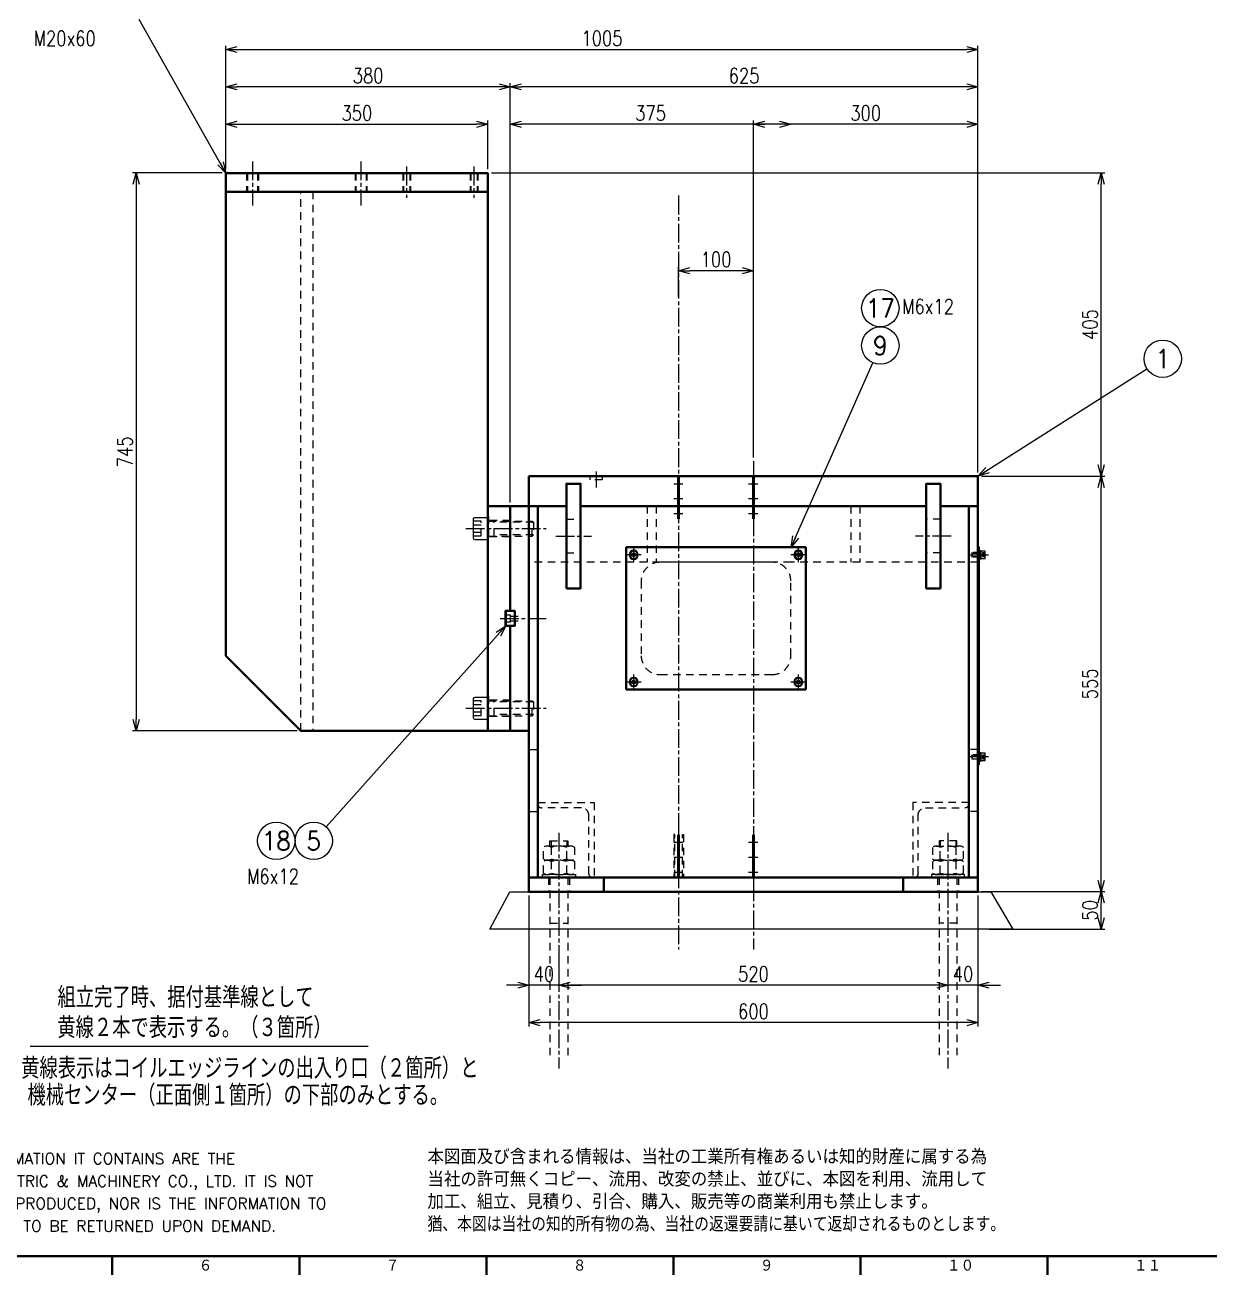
# Model space of a CAD drawing. Header units: millimetres. Extents: x 0 to 4205, y 0 to 2970.
# Drawn here: x 1183 to 2766, y 50 to 1720 of the extents above; entities that cross this region are included whole.
import ezdxf
from ezdxf.enums import TextEntityAlignment as Align

# ---------------------------------------------------------------- set-up
doc = ezdxf.new("R2010")
doc.units = ezdxf.units.MM
doc.header["$LTSCALE"] = 5
doc.linetypes.add('GEN7A', pattern=[7.5, 5, -0.75, 1, -0.75])
doc.linetypes.add('HIDDEN2', pattern=[3.5, 2, -1.5])
doc.layers.get('0').update_dxf_attribs({"linetype": 'CONTINUOUS', "lineweight": 20})
doc.layers.get('DEFPOINTS').update_dxf_attribs({"linetype": 'CONTINUOUS'})
for name, color, linetype, lineweight in [('2', 5, 'CONTINUOUS', 40), ('3A', 6, 'HIDDEN2', 20), ('4', 3, 'CONTINUOUS', 13), ('5', 3, 'CONTINUOUS', 13), ('6', 7, 'CONTINUOUS', 50), ('7A', 4, 'GEN7A', 13), ('9', 3, 'HIDDEN2', 13), ('_-0', 7, 'CONTINUOUS', 20), ('_-3A', 6, 'HIDDEN2', 20), ('WAKU', 7, 'CONTINUOUS', 40)]:
    doc.layers.add(name, color=color, linetype=linetype, lineweight=lineweight)
doc.styles.get("Standard").update_dxf_attribs({"font": 'romans.shx', "width": 0.8, "bigfont": 'extfont2.shx'})
doc.dimstyles.new('GEN-ISO', dxfattribs={"dimscale": 5, "dimtxt": 4, "dimasz": 3, "dimexe": 1, "dimexo": 1, "dimgap": 1, "dimtad": 3, "dimrnd": 0.01, "dimdsep": 46, "dimtxsty": 'Standard', "dimblk": 'OPEN30', "dimcen": 0, "dimclrd": 256, "dimclre": 256, "dimclrt": 7, "dimadec": 3, "dimazin": 2, "dimtp": 0.1, "dimtm": 0.1, "dimtfac": 0.6, "dimtdec": 3, "dimtmove": 2, "dimatfit": 3, "dimldrblk": 'OPEN30', "dimfxl": 1, "dimarcsym": 0})
doc.dimstyles.new('GEN-ISO$0', dxfattribs={"dimscale": 5, "dimtxt": 4, "dimasz": 3, "dimexe": 1, "dimexo": 1, "dimgap": 1, "dimtad": 3, "dimrnd": 0.01, "dimdsep": 46, "dimtxsty": 'Standard', "dimblk": 'OPEN30', "dimcen": 0, "dimclrd": 256, "dimclre": 256, "dimclrt": 7, "dimazin": 2, "dimtp": 0.1, "dimtm": 0.1, "dimtfac": 0.6, "dimtdec": 3, "dimtmove": 2, "dimatfit": 3, "dimldrblk": 'OPEN30', "dimfxl": 1, "dimarcsym": 0})

# ---------------------------------------------------------------- blocks, each defined once
blk = doc.blocks.new('A$C75AA6566')
at = {"layer": '3A'}
for p, q in [((0, 100), (75, 100)), ((58, 93), (5, 93)), ((75, 100), (75, 0)), ((68, 5), (68, 83))]:
    blk.add_line(p, q, dxfattribs=at)
for centre, radius, start, end in [((5, 98), 5, 180, 270), ((58, 83), 10, 0, 90), ((73, 5), 5, 180, 270)]:
    blk.add_arc(centre, radius, start, end, dxfattribs=at)
blk = doc.blocks.new('GENJIS-1176H2_S-06ZP5S-0704')
at = {"layer": '_-0'}
for p, q in [((-20, 13), (-20, -13)), ((0, 15), (-18, 15)), ((0, 15), (0, -15)), ((-18, -15), (0, -15))]:
    blk.add_line(p, q, dxfattribs=at)
for centre, start, end in [((-18, 13), 90, 180), ((-18, -13), 180, 270)]:
    blk.add_arc(centre, 2, start, end, dxfattribs=at)
at = {"layer": '_-3A'}
for p, q in [((-20, 9.81495), (-10, 9.81495)), ((-20, 4.907475), (-10, 4.907475)), ((-10, 9.81495), (-10, -9.81495)), ((0, 10), (58.4665, 10)), ((7.5, 10), (7.5, -10)), ((60, 8.4665), (7.5, 8.4665)), ((60, 8.4665), (58.4665, 10)), ((58.4665, 10), (58.4665, -10)), ((60, -8.4665), (60, 8.4665)), ((-20, -4.907475), (-10, -4.907475)), ((-10, -9.81495), (-20, -9.81495)), ((0, -10), (58.4665, -10)), ((60, -8.4665), (7.5, -8.4665)), ((58.4665, -10), (60, -8.4665))]:
    blk.add_line(p, q, dxfattribs=at)
at = {"layer": '_-0', "flags": 9}
blk.add_attdef('POWER_DIM', (0, 0), '', height=3.5, dxfattribs=at)
blk = doc.blocks.new('_Open30')
at = {"color": 0, "linetype": 'ByBlock', "lineweight": -2}
for p, q in [((-1, 0.27), (0, 0)), ((0, 0), (-1, -0.27)), ((0, 0), (-1, 0))]:
    blk.add_line(p, q, dxfattribs=at)
blk = doc.blocks.new('*D15')
at = {"layer": '5', "lineweight": -2, "transparency": 16777216}
for p, q in [((2461.9, 562.1), (2626.7, 562.1)), ((2621.7, 527.1), (2621.7, 547.1)), ((2471.9, 512.1), (2626.7, 512.1))]:
    blk.add_line(p, q, dxfattribs=at)
at = {"layer": 'DEFPOINTS', "color": 0, "transparency": 16777216}
for p in [(2456.9, 562.1), (2621.7, 562.1), (2466.9, 512.1)]:
    blk.add_point(p, dxfattribs=at)
at = {"layer": '5', "lineweight": -2, "transparency": 16777216, "xscale": 15, "yscale": 15, "zscale": 15}
for p, rotation in [((2621.7, 562.1), 90), ((2621.7, 512.1), 270)]:
    blk.add_blockref('_Open30', p, dxfattribs=dict(at, rotation=rotation))
at = {"layer": '5', "color": 7, "transparency": 16777216, "insert": (2606.7, 537.1), "char_height": 20, "attachment_point": 5, "rotation": 90}
blk.add_mtext('50', dxfattribs=at)
blk = doc.blocks.new('*D16')
at = {"layer": '5', "lineweight": -2, "transparency": 16777216}
for p, q in [((2461.9, 1117.1), (2626.7, 1117.1)), ((2621.7, 577.1), (2621.7, 1102.1))]:
    blk.add_line(p, q, dxfattribs=at)
at = {"layer": 'DEFPOINTS', "color": 0, "transparency": 16777216}
for p in [(2456.9, 1117.1), (2621.7, 1117.1), (2456.9, 562.1)]:
    blk.add_point(p, dxfattribs=at)
at = {"layer": '5', "lineweight": -2, "transparency": 16777216, "xscale": 15, "yscale": 15, "zscale": 15}
for p, rotation in [((2621.7, 1117.1), 90), ((2621.7, 562.1), 270)]:
    blk.add_blockref('_Open30', p, dxfattribs=dict(at, rotation=rotation))
at = {"layer": '5', "color": 7, "transparency": 16777216, "insert": (2606.7, 839.6), "char_height": 20, "attachment_point": 5, "rotation": 90}
blk.add_mtext('555', dxfattribs=at)
blk = doc.blocks.new('*D17')
at = {"layer": '5', "lineweight": -2, "transparency": 16777216}
for p, q in [((1806.9, 1522.1), (2626.7, 1522.1)), ((2621.7, 1132.1), (2621.7, 1507.1))]:
    blk.add_line(p, q, dxfattribs=at)
at = {"layer": 'DEFPOINTS', "color": 0, "transparency": 16777216}
for p in [(1801.9, 1522.1), (2621.7, 1522.1), (2456.9, 1117.1)]:
    blk.add_point(p, dxfattribs=at)
at = {"layer": '5', "lineweight": -2, "transparency": 16777216, "xscale": 15, "yscale": 15, "zscale": 15}
for p, rotation in [((2621.7, 1522.1), 90), ((2621.7, 1117.1), 270)]:
    blk.add_blockref('_Open30', p, dxfattribs=dict(at, rotation=rotation))
at = {"layer": '5', "color": 7, "transparency": 16777216, "insert": (2606.7, 1319.6), "char_height": 20, "attachment_point": 5, "rotation": 90}
blk.add_mtext('405', dxfattribs=at)
blk = doc.blocks.new('*D18')
at = {"layer": '5', "lineweight": -2, "transparency": 16777216}
for p, q in [((1446.9, 1522.1), (1326.9, 1522.1)), ((1331.9, 1507.1), (1331.9, 792.1)), ((1546.9, 777.1), (1326.9, 777.1))]:
    blk.add_line(p, q, dxfattribs=at)
at = {"layer": 'DEFPOINTS', "color": 0, "transparency": 16777216}
for p in [(1451.9, 1522.1), (1331.9, 777.1), (1551.9, 777.1)]:
    blk.add_point(p, dxfattribs=at)
at = {"layer": '5', "lineweight": -2, "transparency": 16777216, "xscale": 15, "yscale": 15, "zscale": 15}
for p, rotation in [((1331.9, 1522.1), 90), ((1331.9, 777.1), 270)]:
    blk.add_blockref('_Open30', p, dxfattribs=dict(at, rotation=rotation))
at = {"layer": '5', "color": 7, "transparency": 16777216, "insert": (1316.9, 1149.6), "char_height": 20, "attachment_point": 5, "rotation": 90}
blk.add_mtext('745', dxfattribs=at)
blk = doc.blocks.new('*D22')
at = {"layer": '5', "lineweight": -2, "transparency": 16777216}
for p, q in [((2456.9, 557.1), (2456.9, 432.1)), ((2416.9, 485.3), (2416.9, 432.1)), ((2401.9, 437.1), (2386.9, 437.1)), ((2456.9, 437.1), (2416.9, 437.1)), ((2471.9, 437.1), (2486.9, 437.1))]:
    blk.add_line(p, q, dxfattribs=at)
at = {"layer": 'DEFPOINTS', "color": 0, "transparency": 16777216}
for p in [(2456.9, 562.1), (2416.9, 490.3), (2416.9, 437.1)]:
    blk.add_point(p, dxfattribs=at)
at = {"layer": '5', "lineweight": -2, "transparency": 16777216, "xscale": 15, "yscale": 15, "zscale": 15}
blk.add_blockref('_Open30', (2416.9, 437.1), dxfattribs=at)
at = {"layer": '5', "lineweight": -2, "transparency": 16777216, "xscale": 15, "yscale": 15, "zscale": 15, "rotation": 180}
blk.add_blockref('_Open30', (2456.9, 437.1), dxfattribs=at)
at = {"layer": '5', "color": 7, "transparency": 16777216, "insert": (2436.9, 452.1), "char_height": 20, "attachment_point": 5}
blk.add_mtext('40', dxfattribs=at)
blk = doc.blocks.new('*D23')
at = {"layer": '5', "lineweight": -2, "transparency": 16777216}
for p, q in [((1896.9, 485.3), (1896.9, 432.1)), ((2401.9, 437.1), (1911.9, 437.1))]:
    blk.add_line(p, q, dxfattribs=at)
at = {"layer": 'DEFPOINTS', "color": 0, "transparency": 16777216}
for p in [(1896.9, 490.3), (2416.9, 490.3), (1896.9, 437.1)]:
    blk.add_point(p, dxfattribs=at)
at = {"layer": '5', "lineweight": -2, "transparency": 16777216, "xscale": 15, "yscale": 15, "zscale": 15, "rotation": 180}
blk.add_blockref('_Open30', (1896.9, 437.1), dxfattribs=at)
at = {"layer": '5', "lineweight": -2, "transparency": 16777216, "xscale": 15, "yscale": 15, "zscale": 15}
blk.add_blockref('_Open30', (2416.9, 437.1), dxfattribs=at)
at = {"layer": '5', "color": 7, "transparency": 16777216, "insert": (2156.9, 452.1), "char_height": 20, "attachment_point": 5}
blk.add_mtext('520', dxfattribs=at)
blk = doc.blocks.new('*D24')
at = {"layer": '5', "lineweight": -2, "transparency": 16777216}
for p, q in [((1856.9, 557.1), (1856.9, 432.1)), ((1841.9, 437.1), (1826.9, 437.1)), ((1896.9, 437.1), (1856.9, 437.1)), ((1911.9, 437.1), (1926.9, 437.1))]:
    blk.add_line(p, q, dxfattribs=at)
at = {"layer": 'DEFPOINTS', "color": 0, "transparency": 16777216}
for p in [(1856.9, 562.1), (1896.9, 490.3), (1856.9, 437.1)]:
    blk.add_point(p, dxfattribs=at)
at = {"layer": '5', "lineweight": -2, "transparency": 16777216, "xscale": 15, "yscale": 15, "zscale": 15}
blk.add_blockref('_Open30', (1856.9, 437.1), dxfattribs=at)
at = {"layer": '5', "lineweight": -2, "transparency": 16777216, "xscale": 15, "yscale": 15, "zscale": 15, "rotation": 180}
blk.add_blockref('_Open30', (1896.9, 437.1), dxfattribs=at)
at = {"layer": '5', "color": 7, "transparency": 16777216, "insert": (1876.9, 452.1), "char_height": 20, "attachment_point": 5}
blk.add_mtext('40', dxfattribs=at)
blk = doc.blocks.new('*D25')
at = {"layer": '5', "lineweight": -2, "transparency": 16777216}
for p, q in [((1856.9, 557.1), (1856.9, 382.1)), ((2456.9, 557.1), (2456.9, 382.1)), ((2441.9, 387.1), (1871.9, 387.1))]:
    blk.add_line(p, q, dxfattribs=at)
at = {"layer": 'DEFPOINTS', "color": 0, "transparency": 16777216}
for p in [(1856.9, 562.1), (2456.9, 562.1), (1856.9, 387.1)]:
    blk.add_point(p, dxfattribs=at)
at = {"layer": '5', "lineweight": -2, "transparency": 16777216, "xscale": 15, "yscale": 15, "zscale": 15, "rotation": 180}
blk.add_blockref('_Open30', (1856.9, 387.1), dxfattribs=at)
at = {"layer": '5', "lineweight": -2, "transparency": 16777216, "xscale": 15, "yscale": 15, "zscale": 15}
blk.add_blockref('_Open30', (2456.9, 387.1), dxfattribs=at)
at = {"layer": '5', "color": 7, "transparency": 16777216, "insert": (2156.9, 402.1), "char_height": 20, "attachment_point": 5}
blk.add_mtext('600', dxfattribs=at)
blk = doc.blocks.new('*D26')
at = {"layer": '5', "lineweight": -2, "transparency": 16777216}
for p, q in [((2156.9, 1142.1), (2156.9, 1592.1)), ((2441.9, 1587.1), (2171.9, 1587.1)), ((2456.9, 1122.1), (2456.9, 1592.1))]:
    blk.add_line(p, q, dxfattribs=at)
at = {"layer": 'DEFPOINTS', "color": 0, "transparency": 16777216}
for p in [(2156.9, 1587.1), (2156.9, 1137.1), (2456.9, 1117.1)]:
    blk.add_point(p, dxfattribs=at)
at = {"layer": '5', "lineweight": -2, "transparency": 16777216, "xscale": 15, "yscale": 15, "zscale": 15, "rotation": 180}
blk.add_blockref('_Open30', (2156.9, 1587.1), dxfattribs=at)
at = {"layer": '5', "lineweight": -2, "transparency": 16777216, "xscale": 15, "yscale": 15, "zscale": 15}
blk.add_blockref('_Open30', (2456.9, 1587.1), dxfattribs=at)
at = {"layer": '5', "color": 7, "transparency": 16777216, "insert": (2306.9, 1602.1), "char_height": 20, "attachment_point": 5}
blk.add_mtext('300', dxfattribs=at)
blk = doc.blocks.new('*D27')
at = {"layer": '5', "lineweight": -2, "transparency": 16777216}
for p, q in [((1831.9, 1082.1), (1831.9, 1592.1)), ((2191.9, 1587.1), (1846.9, 1587.1))]:
    blk.add_line(p, q, dxfattribs=at)
at = {"layer": 'DEFPOINTS', "color": 0, "transparency": 16777216}
for p in [(1831.9, 1587.1), (2206.9, 1137.1), (1831.9, 1077.1)]:
    blk.add_point(p, dxfattribs=at)
at = {"layer": '5', "lineweight": -2, "transparency": 16777216, "xscale": 15, "yscale": 15, "zscale": 15, "rotation": 180}
blk.add_blockref('_Open30', (1831.9, 1587.1), dxfattribs=at)
at = {"layer": '5', "lineweight": -2, "transparency": 16777216, "xscale": 15, "yscale": 15, "zscale": 15}
blk.add_blockref('_Open30', (2206.9, 1587.1), dxfattribs=at)
at = {"layer": '5', "color": 7, "transparency": 16777216, "insert": (2019.4, 1602.1), "char_height": 20, "attachment_point": 5}
blk.add_mtext('375', dxfattribs=at)
blk = doc.blocks.new('*D28')
at = {"layer": '5', "lineweight": -2, "transparency": 16777216}
for p, q in [((1831.9, 1082.1), (1831.9, 1642.1)), ((2441.9, 1637.1), (1846.9, 1637.1)), ((2456.9, 1122.1), (2456.9, 1642.1))]:
    blk.add_line(p, q, dxfattribs=at)
at = {"layer": 'DEFPOINTS', "color": 0, "transparency": 16777216}
for p in [(1831.9, 1637.1), (2456.9, 1117.1), (1831.9, 1077.1)]:
    blk.add_point(p, dxfattribs=at)
at = {"layer": '5', "lineweight": -2, "transparency": 16777216, "xscale": 15, "yscale": 15, "zscale": 15, "rotation": 180}
blk.add_blockref('_Open30', (1831.9, 1637.1), dxfattribs=at)
at = {"layer": '5', "lineweight": -2, "transparency": 16777216, "xscale": 15, "yscale": 15, "zscale": 15}
blk.add_blockref('_Open30', (2456.9, 1637.1), dxfattribs=at)
at = {"layer": '5', "color": 7, "transparency": 16777216, "insert": (2144.4, 1652.1), "char_height": 20, "attachment_point": 5}
blk.add_mtext('625', dxfattribs=at)
blk = doc.blocks.new('*D29')
at = {"layer": '5', "lineweight": -2, "transparency": 16777216}
for p, q in [((1451.9, 1527.1), (1451.9, 1642.1)), ((1816.9, 1637.1), (1466.9, 1637.1))]:
    blk.add_line(p, q, dxfattribs=at)
at = {"layer": 'DEFPOINTS', "color": 0, "transparency": 16777216}
for p in [(1451.9, 1637.1), (1451.9, 1522.1), (1831.9, 1077.1)]:
    blk.add_point(p, dxfattribs=at)
at = {"layer": '5', "lineweight": -2, "transparency": 16777216, "xscale": 15, "yscale": 15, "zscale": 15, "rotation": 180}
blk.add_blockref('_Open30', (1451.9, 1637.1), dxfattribs=at)
at = {"layer": '5', "lineweight": -2, "transparency": 16777216, "xscale": 15, "yscale": 15, "zscale": 15}
blk.add_blockref('_Open30', (1831.9, 1637.1), dxfattribs=at)
at = {"layer": '5', "color": 7, "transparency": 16777216, "insert": (1641.9, 1652.1), "char_height": 20, "attachment_point": 5}
blk.add_mtext('380', dxfattribs=at)
blk = doc.blocks.new('*D30')
at = {"layer": '5', "lineweight": -2, "transparency": 16777216}
for p, q in [((1451.9, 1527.1), (1451.9, 1592.1)), ((1466.9, 1587.1), (1786.9, 1587.1)), ((1801.9, 1527.1), (1801.9, 1592.1))]:
    blk.add_line(p, q, dxfattribs=at)
at = {"layer": 'DEFPOINTS', "color": 0, "transparency": 16777216}
for p in [(1801.9, 1587.1), (1451.9, 1522.1), (1801.9, 1522.1)]:
    blk.add_point(p, dxfattribs=at)
at = {"layer": '5', "lineweight": -2, "transparency": 16777216, "xscale": 15, "yscale": 15, "zscale": 15, "rotation": 180}
blk.add_blockref('_Open30', (1451.9, 1587.1), dxfattribs=at)
at = {"layer": '5', "lineweight": -2, "transparency": 16777216, "xscale": 15, "yscale": 15, "zscale": 15}
blk.add_blockref('_Open30', (1801.9, 1587.1), dxfattribs=at)
at = {"layer": '5', "color": 7, "transparency": 16777216, "insert": (1626.9, 1602.1), "char_height": 20, "attachment_point": 5}
blk.add_mtext('350', dxfattribs=at)
blk = doc.blocks.new('*D31')
at = {"layer": '5', "lineweight": -2, "transparency": 16777216}
for p, q in [((1451.9, 1527.1), (1451.9, 1692.1)), ((1466.9, 1687.1), (2441.9, 1687.1)), ((2456.9, 1122.1), (2456.9, 1692.1))]:
    blk.add_line(p, q, dxfattribs=at)
at = {"layer": 'DEFPOINTS', "color": 0, "transparency": 16777216}
for p in [(2456.9, 1687.1), (1451.9, 1522.1), (2456.9, 1117.1)]:
    blk.add_point(p, dxfattribs=at)
at = {"layer": '5', "lineweight": -2, "transparency": 16777216, "xscale": 15, "yscale": 15, "zscale": 15, "rotation": 180}
blk.add_blockref('_Open30', (1451.9, 1687.1), dxfattribs=at)
at = {"layer": '5', "lineweight": -2, "transparency": 16777216, "xscale": 15, "yscale": 15, "zscale": 15}
blk.add_blockref('_Open30', (2456.9, 1687.1), dxfattribs=at)
at = {"layer": '5', "color": 7, "transparency": 16777216, "insert": (1954.4, 1702.1), "char_height": 20, "attachment_point": 5}
blk.add_mtext('1005', dxfattribs=at)
blk = doc.blocks.new('GENBALLOON1')
blk.add_circle((0, 0), 5)
at = {"flags": 1}
blk.add_attdef('GEN_PARENT', text='', height=2.5, dxfattribs=at).set_placement((0, 0), align=Align.MIDDLE)
blk.add_attdef('REF_NO', text='', height=3.5).set_placement((0, 0), align=Align.MIDDLE)
at = {"color": 7, "flags": 1}
for tag, p in [('5GENINF', (6.43, 0.96)), ('6GENINF', (6.43, 0.63)), ('7GENINF', (6.43, 0.3)), ('8GENINF', (6.43, -0.04)), ('9GENINF', (6.43, -0.37)), ('3GENINF', (6.43, -2.34)), ('4GENINF', (6.43, -2.67)), ('10GENINF', (6.43, -0.7)), ('11GENINF', (6.43, -1)), ('12GENINF', (6.43, -1.34)), ('13GENINF', (6.43, -1.67)), ('14GENINF', (6.43, -2)), ('15GENINF', (6.43, -3)), ('16GENINF', (6.43, -3.34)), ('20GENINF', (6.43, -4.7)), ('21GENINF', (6.43, -5.04)), ('22GENINF', (6.43, -5.37)), ('17GENINF', (6.43, -3.7)), ('18GENINF', (6.43, -4.04)), ('19GENINF', (6.43, -4.37))]:
    blk.add_attdef(tag, p, '', height=0.2, dxfattribs=at)
blk = doc.blocks.new('GENJIS-1251_S-03ben19-0707')
at = {"layer": '_-0'}
for p, q in [((-1.5, 5.9), (0, 5.9)), ((-1.5, -5.9), (-1.5, 5.9)), ((0, 0.45), (-1.5, 0)), ((0, 0), (-1.5, -0.45)), ((0, 5.9), (0, -5.9)), ((0, -5.9), (-1.5, -5.9))]:
    blk.add_line(p, q, dxfattribs=at)
at = {"layer": '_-0', "flags": 9}
blk.add_attdef('POWER_DIM', (0, 0), '', height=0.2, dxfattribs=at)
blk = doc.blocks.new('GENJIS-1176H2_S-03ben1w-0704')
at = {"layer": '_-0'}
for p, q in [((-6, 4.4), (-6, -4.4)), ((0, 5), (-5.4, 5)), ((0, 5), (0, -5)), ((-5.4, -5), (0, -5))]:
    blk.add_line(p, q, dxfattribs=at)
for centre, start, end in [((-5.4, 4.4), 90, 179.999998), ((-5.4, -4.4), 179.999998, 270)]:
    blk.add_arc(centre, 0.6, start, end, dxfattribs=at)
at = {"layer": '_-3A'}
for p, q in [((-6, 2.88675), (-3, 2.88675)), ((-6, 1.443375), (-3, 1.443375)), ((-3, 2.88675), (-3, -2.88675)), ((0, 3), (11.3865, 3)), ((3, 3), (3, -3)), ((12, 2.3865), (3, 2.3865)), ((12, 2.3865), (11.3865, 3)), ((11.3865, 3), (11.3865, -3)), ((12, -2.3865), (12, 2.3865)), ((-6, -1.443375), (-3, -1.443375)), ((-3, -2.88675), (-6, -2.88675)), ((0, -3), (11.3865, -3)), ((12, -2.3865), (3, -2.3865)), ((11.3865, -3), (12, -2.3865))]:
    blk.add_line(p, q, dxfattribs=at)
at = {"layer": '_-0', "flags": 9}
blk.add_attdef('POWER_DIM', (0, 0), '', height=0.2, dxfattribs=at)
blk = doc.blocks.new('mess-e')
at = {"layer": 'WAKU', "color": 7}
for s, p in [('THIS DRAWING AND THE INFORMATION IT CONTAINS ARE THE', (0, 18)), ('PROPERTY OF KUSAKABE ELECTRIC & MACHINERY CO., LTD. IT IS NOT', (0, 12)), ('TO BE TRACED, COPIED OR REPRODUCED, NOR IS THE INFORMATION TO', (0, 6)), ('BE MISUSED IN ANY WAY. IT IS TO BE RETURNED UPON DEMAND.', (0, 0))]:
    blk.add_text(s, height=3, dxfattribs=at).set_placement(p)
blk = doc.blocks.new('mess-j')
at = {"layer": 'WAKU', "color": 7}
for s, p in [('本図面及び含まれる情報は、当社の工業所有権あるいは知的財産に属する為', (0, 18)), ('当社の許可無くコピー、流用、改変の禁止、並びに、本図を利用、流用して', (0, 12)), ('加工、組立、見積り、引合、購入、販売等の商業利用も禁止します。', (0, 6))]:
    blk.add_text(s, height=4, dxfattribs=at).set_placement(p)
at = {"layer": 'WAKU', "color": 7, "width": 0.9}
blk.add_text('猶、本図は当社の知的所有物の為、当社の返還要請に基いて返却されるものとします。', height=4, dxfattribs=at).set_placement((0, 0))
blk = doc.blocks.new('A1組立図')
at = {"layer": 'WAKU', "color": 5, "linetype": 'Continuous'}
for p, q in [((25, 15), (826, 15)), ((260, 10), (260, 15)), ((310, 10), (310, 15)), ((360, 10), (360, 15)), ((410, 10), (410, 15)), ((460, 10), (460, 15)), ((510, 10), (510, 15))]:
    blk.add_line(p, q, dxfattribs=at)
at = {"layer": '2'}
for name, p in [('mess-j', (344.24, 21.59)), ('mess-e', (172.47, 21.59))]:
    blk.add_blockref(name, p, dxfattribs=at)
at = {"layer": 'WAKU', "color": 5, "linetype": 'Continuous'}
for s, height, p in [('６', 3.31, (283.1, 10.87)), ('７', 3.31, (333.1, 10.87)), ('８', 3.31, (383.1, 10.87)), ('９', 3.31, (433.1, 10.87)), ('１０', 3.311, (483.1, 10.87)), ('１１', 3.311, (533.1, 10.87))]:
    blk.add_text(s, height=height, dxfattribs=at).set_placement(p)
blk = doc.blocks.new('*D54')
at = {"layer": '5', "lineweight": -2, "transparency": 16777216}
for p, q in [((2056.9, 1356.5), (2056.9, 1396.6)), ((2141.9, 1391.6), (2071.9, 1391.6)), ((2156.9, 1142.1), (2156.9, 1396.6))]:
    blk.add_line(p, q, dxfattribs=at)
at = {"layer": 'DEFPOINTS', "color": 0, "transparency": 16777216}
for p in [(2056.9, 1391.6), (2056.9, 1351.5), (2156.9, 1137.1)]:
    blk.add_point(p, dxfattribs=at)
at = {"layer": '5', "lineweight": -2, "transparency": 16777216, "xscale": 15, "yscale": 15, "zscale": 15, "rotation": 180}
blk.add_blockref('_Open30', (2056.9, 1391.6), dxfattribs=at)
at = {"layer": '5', "lineweight": -2, "transparency": 16777216, "xscale": 15, "yscale": 15, "zscale": 15}
blk.add_blockref('_Open30', (2156.9, 1391.6), dxfattribs=at)
at = {"layer": '5', "color": 7, "transparency": 16777216, "insert": (2106.9, 1406.6), "char_height": 20, "attachment_point": 5}
blk.add_mtext('100', dxfattribs=at)
blk = doc.blocks.new('A$C09452C55')
at = {"layer": '4'}
for points in [[(0, -50), (-352.2, -50), (-325.6, 0), (0, 0)], [(0, 0), (317.2, 0), (346.6, -50), (0, -50)]]:
    blk.add_lwpolyline(points, dxfattribs=at)
blk = doc.blocks.new('A$C5A5E5EB0')
at = {"layer": '9'}
for p, q in [((-272, 68), (-248, 68)), ((-272, 61), (-272, 68)), ((-270.5, 68), (-270.5, 61)), ((-249.5, 68), (-249.5, 61)), ((-248, 68), (-248, 61)), ((272, 68), (248, 68)), ((248, 68), (248, 61)), ((249.5, 68), (249.5, 61)), ((270.5, 68), (270.5, 61)), ((272, 61), (272, 68)), ((-280.7846, 43.9), (-280.7846, 59.1)), ((-244.41155, 61), (-275.58845, 61)), ((-270.3923, 59.1), (-270.3923, 43.9)), ((-249.6077, 43.9), (-249.6077, 59.1)), ((-239.2154, 59.1), (-239.2154, 43.9)), ((239.2154, 59.1), (239.2154, 43.9)), ((244.41155, 61), (275.58845, 61)), ((249.6077, 43.9), (249.6077, 59.1)), ((270.3923, 59.1), (270.3923, 43.9)), ((280.7846, 43.9), (280.7846, 59.1)), ((-280.7846, 24.9), (-280.7846, 40.1)), ((-244.41155, 42), (-275.58845, 42)), ((-244.41155, 42), (-275.58845, 42)), ((-270.3923, 40.1), (-270.3923, 24.9)), ((-249.6077, 24.9), (-249.6077, 40.1)), ((-239.2154, 40.1), (-239.2154, 24.9)), ((239.2154, 40.1), (239.2154, 24.9)), ((244.41155, 42), (275.58845, 42)), ((244.41155, 42), (275.58845, 42)), ((249.6077, 24.9), (249.6077, 40.1)), ((270.3923, 40.1), (270.3923, 24.9)), ((280.7846, 24.9), (280.7846, 40.1)), ((-282, 23), (-238, 23)), ((-282, 19), (-282, 23)), ((-238, 19), (-282, 19)), ((-244.41155, 23), (-275.58845, 23)), ((-274, 19), (-274, 0)), ((-272, 19), (-272, -224.90099)), ((-248, 19), (-248, -224.90099)), ((-246, 19), (-246, 0)), ((-238, 23), (-238, 19)), ((282, 23), (238, 23)), ((238, 23), (238, 19)), ((238, 19), (282, 19)), ((244.41155, 23), (275.58845, 23)), ((246, 19), (246, 0)), ((248, 19), (248, -224.90099)), ((272, 19), (272, -224.90099)), ((274, 19), (274, 0)), ((282, 19), (282, 23)), ((-272, -42), (-248, -42)), ((272, -42), (248, -42))]:
    blk.add_line(p, q, dxfattribs=at)
for centre, radius, start, end in [((-275.58845, 52.944743), 8.055257, 49.829582, 130.170418), ((-260, 31.628974), 29.371026, 69.27835, 110.72165), ((-244.41155, 52.944743), 8.055257, 49.829582, 130.170418), ((244.41155, 52.944743), 8.055257, 49.829582, 130.170418), ((260, 31.628974), 29.371026, 69.27835, 110.72165), ((275.58845, 52.944743), 8.055257, 49.829582, 130.170418), ((-275.58845, 50.055257), 8.055257, 229.829582, 310.170418), ((-275.58845, 33.944743), 8.055257, 49.829582, 130.170418), ((-260, 71.371026), 29.371026, 249.27835, 290.72165), ((-260, 12.628974), 29.371026, 69.27835, 110.72165), ((-244.41155, 50.055257), 8.055257, 229.829582, 310.170418), ((-244.41155, 33.944743), 8.055257, 49.829582, 130.170418), ((244.41155, 50.055257), 8.055257, 229.829582, 310.170418), ((244.41155, 33.944743), 8.055257, 49.829582, 130.170418), ((260, 71.371026), 29.371026, 249.27835, 290.72165), ((260, 12.628974), 29.371026, 69.27835, 110.72165), ((275.58845, 50.055257), 8.055257, 229.829582, 310.170418), ((275.58845, 33.944743), 8.055257, 49.829582, 130.170418), ((-275.58845, 31.055257), 8.055257, 229.829582, 310.170418), ((-260, 52.371026), 29.371026, 249.27835, 290.72165), ((-244.41155, 31.055257), 8.055257, 229.829582, 310.170418), ((244.41155, 31.055257), 8.055257, 229.829582, 310.170418), ((260, 52.371026), 29.371026, 249.27835, 290.72165), ((275.58845, 31.055257), 8.055257, 229.829582, 310.170418)]:
    blk.add_arc(centre, radius, start, end, dxfattribs=at)
blk = doc.blocks.new('A$C027C6DD7')
blk.add_lwpolyline([(12.5, 11.4), (10, 12.9), (7.5, 11.4), (7.5, 8.6), (10, 7.1), (12.5, 8.6)], close=True)
for radius in [6.1, 5]:
    blk.add_circle((10, 10), radius)
at = {"layer": '7A'}
for p, q in [((10, 0), (10, 20)), ((0, 10), (20, 10))]:
    blk.add_line(p, q, dxfattribs=at)

msp = doc.modelspace()

# ---------------------------------------------------------------- hatches: boundary and pattern name
at = {"layer": '2'}
h = msp.add_hatch(color=256, dxfattribs=at)
h.dxf.hatch_style = 1
h.paths.add_polyline_path([(2056.894, 1117.062), (2056.394, 1117.062), (2056.394, 1107.062), (2056.894, 1107.062)])
h.paths.add_polyline_path([(2057.394, 1117.062), (2056.894, 1117.062), (2056.894, 1107.062), (2057.394, 1107.062)])
h.paths.add_polyline_path([(2057.394, 1107.062), (2056.894, 1107.062), (2056.894, 1087.062), (2057.394, 1087.062)])
h.paths.add_polyline_path([(2056.894, 1107.062), (2056.394, 1107.062), (2056.394, 1087.062), (2056.894, 1087.062)])
h.paths.add_polyline_path([(2057.394, 1087.062), (2056.894, 1087.062), (2056.894, 1067.062), (2057.394, 1067.062)])
h.paths.add_polyline_path([(2056.894, 1087.062), (2056.394, 1087.062), (2056.394, 1067.062), (2056.894, 1067.062)])
h.paths.add_polyline_path([(2057.394, 1067.062), (2056.894, 1067.062), (2056.894, 1060.062), (2057.394, 1060.062)])
h.paths.add_polyline_path([(2056.894, 1067.062), (2056.394, 1067.062), (2056.394, 1060.062), (2056.894, 1060.062)])
h = msp.add_hatch(color=256, dxfattribs=at)
h.dxf.hatch_style = 1
h.paths.add_polyline_path([(2156.894, 1117.062), (2156.394, 1117.062), (2156.394, 1107.062), (2156.894, 1107.062)])
h.paths.add_polyline_path([(2157.394, 1117.062), (2156.894, 1117.062), (2156.894, 1107.062), (2157.394, 1107.062)])
h.paths.add_polyline_path([(2157.394, 1107.062), (2156.894, 1107.062), (2156.894, 1087.062), (2157.394, 1087.062)])
h.paths.add_polyline_path([(2156.894, 1107.062), (2156.394, 1107.062), (2156.394, 1087.062), (2156.894, 1087.062)])
h.paths.add_polyline_path([(2157.394, 1087.062), (2156.894, 1087.062), (2156.894, 1067.062), (2157.394, 1067.062)])
h.paths.add_polyline_path([(2156.894, 1087.062), (2156.394, 1087.062), (2156.394, 1067.062), (2156.894, 1067.062)])
h.paths.add_polyline_path([(2157.394, 1067.062), (2156.894, 1067.062), (2156.894, 1060.062), (2157.394, 1060.062)])
h.paths.add_polyline_path([(2156.894, 1067.062), (2156.394, 1067.062), (2156.394, 1060.062), (2156.894, 1060.062)])
h = msp.add_hatch(color=256, dxfattribs=at)
h.dxf.hatch_style = 1
h.paths.add_polyline_path([(2056.894, 638.062), (2056.394, 638.062), (2056.394, 628.062), (2056.894, 628.062)])
h.paths.add_polyline_path([(2057.394, 638.062), (2056.894, 638.062), (2056.894, 628.062), (2057.394, 628.062)])
h.paths.add_polyline_path([(2057.394, 628.062), (2056.894, 628.062), (2056.894, 608.062), (2057.394, 608.062)])
h.paths.add_polyline_path([(2056.894, 628.062), (2056.394, 628.062), (2056.394, 608.062), (2056.894, 608.062)])
h.paths.add_polyline_path([(2057.394, 608.062), (2056.894, 608.062), (2056.894, 588.062), (2057.394, 588.062)])
h.paths.add_polyline_path([(2056.894, 608.062), (2056.394, 608.062), (2056.394, 588.062), (2056.894, 588.062)])
h.paths.add_polyline_path([(2057.394, 588.062), (2056.894, 588.062), (2056.894, 581.062), (2057.394, 581.062)])
h.paths.add_polyline_path([(2056.894, 588.062), (2056.394, 588.062), (2056.394, 581.062), (2056.894, 581.062)])
h = msp.add_hatch(color=256, dxfattribs=at)
h.dxf.hatch_style = 1
h.paths.add_polyline_path([(2156.894, 638.062), (2156.394, 638.062), (2156.394, 628.062), (2156.894, 628.062)])
h.paths.add_polyline_path([(2157.394, 638.062), (2156.894, 638.062), (2156.894, 628.062), (2157.394, 628.062)])
h.paths.add_polyline_path([(2157.394, 628.062), (2156.894, 628.062), (2156.894, 608.062), (2157.394, 608.062)])
h.paths.add_polyline_path([(2156.894, 628.062), (2156.394, 628.062), (2156.394, 608.062), (2156.894, 608.062)])
h.paths.add_polyline_path([(2157.394, 608.062), (2156.894, 608.062), (2156.894, 588.062), (2157.394, 588.062)])
h.paths.add_polyline_path([(2156.894, 608.062), (2156.394, 608.062), (2156.394, 588.062), (2156.894, 588.062)])
h.paths.add_polyline_path([(2157.394, 588.062), (2156.894, 588.062), (2156.894, 581.062), (2157.394, 581.062)])
h.paths.add_polyline_path([(2156.894, 588.062), (2156.394, 588.062), (2156.394, 581.062), (2156.894, 581.062)])

# ---------------------------------------------------------------- linework, layer by layer
msp.add_lwpolyline([(2456.894, 732.062), (2459.194, 732.062), (2459.194, 1022.062), (2456.894, 1022.062)], close=True)
for p, q in [((1801.894, 1497.062), (1451.894, 1497.062)), ((1856.894, 1117.062), (2206.894, 1117.062)), ((1856.894, 562.062), (1856.894, 1117.062)), ((2056.394, 1117.062), (2056.394, 1060.062)), ((2056.394, 1117.062), (2057.394, 1117.062)), ((2057.394, 1117.062), (2057.394, 1060.062)), ((2156.394, 1117.062), (2156.394, 1060.062)), ((2156.394, 1117.062), (2157.394, 1117.062)), ((2157.394, 1117.062), (2157.394, 1060.062)), ((2206.894, 1117.062), (2456.894, 1117.062)), ((2456.894, 1117.062), (2456.894, 562.062)), ((1801.894, 1077.062), (1831.894, 1077.062)), ((1906.894, 1077.062), (1856.894, 1077.062)), ((1868.894, 581.062), (1868.894, 1077.062)), ((2206.894, 1077.062), (1925.894, 1077.062)), ((2387.894, 1077.062), (2206.894, 1077.062)), ((2456.894, 1077.062), (2406.894, 1077.062)), ((2444.894, 581.062), (2444.894, 1077.062)), ((1986.894, 832.062), (1986.894, 1022.062)), ((1986.894, 1022.062), (2226.894, 1022.062)), ((2226.894, 1022.062), (2226.894, 832.062)), ((1825.894, 937.062), (1825.894, 917.062)), ((2226.894, 832.062), (1986.894, 832.062)), ((2056.394, 638.062), (2056.394, 581.062)), ((2056.394, 638.062), (2057.394, 638.062)), ((2057.394, 638.062), (2057.394, 581.062)), ((2156.394, 638.062), (2156.394, 581.062)), ((2156.394, 638.062), (2157.394, 638.062)), ((2157.394, 638.062), (2157.394, 581.062)), ((2206.894, 581.062), (1856.894, 581.062)), ((1956.894, 581.062), (1956.894, 562.062)), ((2456.894, 581.062), (2206.894, 581.062)), ((2356.894, 581.062), (2356.894, 562.062)), ((2206.894, 562.062), (1856.894, 562.062)), ((2456.894, 562.062), (2206.894, 562.062))]:
    msp.add_line(p, q, dxfattribs=at)
for points in [[(1831.894, 777.062), (1551.894, 777.062), (1451.894, 877.062), (1451.894, 1522.062), (1801.894, 1522.062), (1801.894, 777.062)], [(1856.894, 1077.062), (1831.894, 1077.062), (1831.894, 937.062), (1837.894, 937.062), (1837.894, 917.062), (1831.894, 917.062), (1831.894, 777.062), (1856.894, 777.062)], [(1831.894, 917.062), (1825.394, 917.062), (1825.394, 937.062), (1831.894, 937.062)]]:
    msp.add_lwpolyline(points, dxfattribs=at)
for points in [[(1906.894, 967.062), (1925.894, 967.062), (1925.894, 1107.062), (1906.894, 1107.062)], [(2406.894, 967.062), (2387.894, 967.062), (2387.894, 1107.062), (2406.894, 1107.062)]]:
    msp.add_lwpolyline(points, close=True, dxfattribs=at)
for centre in [(2056.894, 1107.062), (2156.894, 1107.062), (2056.894, 1087.062), (2156.894, 1087.062), (2056.894, 1067.062), (2156.894, 1067.062), (2056.894, 628.062), (2156.894, 628.062), (2056.894, 608.062), (2156.894, 608.062), (2056.894, 588.062), (2156.894, 588.062)]:
    msp.add_circle(centre, 1, dxfattribs=at)
at = {"layer": '3A'}
for p, q in [((1479.394, 1522.062), (1479.394, 1497.062)), ((1480.621, 1522.062), (1480.621, 1497.062)), ((1494.167, 1522.062), (1494.167, 1497.062)), ((1495.394, 1522.062), (1495.394, 1497.062)), ((1624.394, 1522.062), (1624.394, 1497.062)), ((1625.621, 1522.062), (1625.621, 1497.062)), ((1639.167, 1522.062), (1639.167, 1497.062)), ((1640.394, 1522.062), (1640.394, 1497.062)), ((1688.394, 1522.062), (1688.394, 1497.062)), ((1689.244, 1522.062), (1689.244, 1497.062)), ((1697.544, 1522.062), (1697.544, 1497.062)), ((1698.394, 1522.062), (1698.394, 1497.062)), ((1778.394, 1522.062), (1778.394, 1497.062)), ((1779.244, 1522.062), (1779.244, 1497.062)), ((1787.544, 1522.062), (1787.544, 1497.062)), ((1788.394, 1522.062), (1788.394, 1497.062)), ((1551.894, 777.062), (1551.894, 1497.062)), ((1567.894, 1497.062), (1567.894, 777.062)), ((1938.894, 1112.062), (1938.894, 1117.062)), ((1954.894, 1112.062), (1938.894, 1112.062)), ((1954.894, 1117.062), (1954.894, 1112.062)), ((2014.894, 1077.062), (2014.894, 1002.062)), ((2026.894, 1077.062), (2026.894, 1002.062)), ((2286.894, 1077.062), (2286.894, 1002.062)), ((2298.894, 1077.062), (2298.894, 1002.062)), ((1831.894, 1058.062), (1801.894, 1058.062)), ((1906.894, 1059.562), (1925.894, 1059.562)), ((2406.894, 1059.562), (2387.894, 1059.562)), ((1831.894, 1036.062), (1801.894, 1036.062)), ((2206.894, 1002.062), (1856.894, 1002.062)), ((1906.894, 1014.562), (1925.894, 1014.562)), ((2181.894, 1002.062), (2031.894, 1002.062)), ((2456.894, 1002.062), (2206.894, 1002.062)), ((2406.894, 1014.562), (2387.894, 1014.562)), ((2006.894, 977.062), (2006.894, 877.062)), ((2206.894, 877.062), (2206.894, 977.062)), ((2031.894, 852.062), (2181.894, 852.062)), ((1831.894, 818.062), (1801.894, 818.062)), ((1831.894, 796.062), (1801.894, 796.062)), ((1856.894, 752.062), (1868.894, 752.062)), ((2456.894, 752.062), (2444.894, 752.062)), ((1856.894, 669.062), (1868.894, 669.062)), ((2456.894, 669.062), (2444.894, 669.062))]:
    msp.add_line(p, q, dxfattribs=at)
for points in [[(1801.894, 1063.062), (1802.894, 1063.062), (1802.894, 1031.062), (1801.894, 1031.062)], [(1801.894, 823.062), (1802.894, 823.062), (1802.894, 791.062), (1801.894, 791.062)]]:
    msp.add_lwpolyline(points, dxfattribs=at)
for points in [[(2051.894, 638.278), (2050.558, 638.278), (2050.558, 581.062), (2051.894, 581.062)], [(2061.894, 638.278), (2063.229, 638.278), (2063.229, 581.062), (2061.894, 581.062)]]:
    msp.add_lwpolyline(points, close=True, dxfattribs=at)
for centre, start, end in [((2031.894, 977.062), 90, 180), ((2181.894, 977.062), 0, 90), ((2031.894, 877.062), 180, 270), ((2181.894, 877.062), 270, 0)]:
    msp.add_arc(centre, 25, start, end, dxfattribs=at)
at = {"layer": '5'}
msp.add_line((1641.855, 355.157), (1190.027, 355.157), dxfattribs=at)
at = {"layer": '7A'}
for p, q in [((1487.394, 1537.549), (1487.394, 1478.532)), ((1632.394, 1537.549), (1632.394, 1478.532)), ((1693.394, 1530.593), (1693.394, 1488.726)), ((1783.394, 1530.593), (1783.394, 1488.726)), ((2056.894, 1491.81), (2056.894, 484.941)), ((2156.894, 1137.062), (2156.894, 484.941)), ((1946.894, 1123.427), (1946.894, 1102.088)), ((2050.501, 1107.062), (2062.727, 1107.062)), ((2150.501, 1107.062), (2162.727, 1107.062)), ((2050.501, 1087.062), (2062.727, 1087.062)), ((2150.501, 1087.062), (2162.727, 1087.062)), ((2050.501, 1067.062), (2062.727, 1067.062)), ((2150.501, 1067.062), (2162.727, 1067.062)), ((1772.451, 1047.062), (1879.713, 1047.062)), ((1892.609, 1037.062), (1940.349, 1037.062)), ((2421.179, 1037.062), (2373.438, 1037.062)), ((2446.317, 1012.062), (2471.2, 1012.062)), ((1818.245, 927.062), (1879.713, 927.062)), ((1772.451, 807.062), (1879.713, 807.062)), ((2471.2, 742.062), (2446.317, 742.062)), ((1896.894, 640.633), (1896.894, 325.966)), ((2056.894, 644.276), (2056.894, 571.849)), ((2156.894, 644.276), (2156.894, 571.849)), ((2416.894, 640.633), (2416.894, 325.966)), ((2050.501, 628.062), (2062.727, 628.062)), ((2150.501, 628.062), (2162.727, 628.062)), ((2050.501, 608.062), (2062.727, 608.062)), ((2150.501, 608.062), (2162.727, 608.062)), ((2050.501, 588.062), (2062.727, 588.062)), ((2150.501, 588.062), (2162.727, 588.062))]:
    msp.add_line(p, q, dxfattribs=at)
at = {"layer": '_-3A'}
for p, q in [((1826.394, 922.662), (1826.394, 931.462)), ((1826.994, 932.062), (1832.394, 932.062)), ((1832.394, 922.062), (1826.994, 922.062)), ((1832.394, 922.062), (1832.394, 932.062)), ((1832.394, 930.062), (1847.394, 930.062)), ((1832.394, 924.062), (1847.394, 924.062))]:
    msp.add_line(p, q, dxfattribs=at)
for centre, start, end in [((1826.994, 931.462), 90, 180.000002), ((1826.994, 922.662), 180.000002, 270)]:
    msp.add_arc(centre, 0.6, start, end, dxfattribs=at)

# ---------------------------------------------------------------- block references
at = {"xscale": -1}
for p in [(2006.894, 1002.062), (2226.894, 1002.062), (2006.894, 832.062), (2226.894, 832.062)]:
    msp.add_blockref('A$C027C6DD7', p, dxfattribs=at)
at = {"rotation": 180}
for name, p in [('GENJIS-1176H2_S-03ben1w-0704', (2460.694, 1012.062)), ('GENJIS-1251_S-03ben19-0707', (2459.194, 1012.062)), ('GENJIS-1176H2_S-03ben1w-0704', (2460.694, 742.062)), ('GENJIS-1251_S-03ben19-0707', (2459.194, 742.062))]:
    msp.add_blockref(name, p, dxfattribs=at)
at = {"layer": '2'}
for name, p in [('A$C75AA6566', (1868.894, 581.062)), ('A$C5A5E5EB0', (2156.894, 562.062)), ('A$C09452C55', (2156.894, 562.062))]:
    msp.add_blockref(name, p, dxfattribs=at)
at = {"layer": '3A', "xscale": -1, "rotation": 180}
for p in [(1802.894, 1047.062), (1802.894, 807.062)]:
    msp.add_blockref('GENJIS-1176H2_S-06ZP5S-0704', p, dxfattribs=at)
at = {"layer": '3A', "xscale": -1}
msp.add_blockref('A$C75AA6566', (2444.894, 581.062), dxfattribs=at)
at = {"layer": '5'}
ref = msp.add_blockref('GENBALLOON1', (2326.489, 1341.546), dxfattribs=dict(at, xscale=5, yscale=5, zscale=5))
ref.add_attrib('REF_NO', '17', dxfattribs={"color": 7, "height": 25, "width": 0.9}).set_placement((2326.489, 1341.546), align=Align.MIDDLE_CENTER)
ref = msp.add_blockref('GENBALLOON1', (2326.489, 1291.546), dxfattribs=dict(at, xscale=5, yscale=5, zscale=5))
ref.add_attrib('REF_NO', '9', dxfattribs={"color": 7, "height": 25, "width": 0.9}).set_placement((2326.489, 1291.546), align=Align.MIDDLE_CENTER)
ref = msp.add_blockref('GENBALLOON1', (2703.95, 1273.969), dxfattribs=dict(at, xscale=5, yscale=5, zscale=5))
ref.add_attrib('REF_NO', '1', dxfattribs={"color": 7, "height": 25, "width": 0.9}).set_placement((2703.95, 1273.969), align=Align.MIDDLE_CENTER)
ref = msp.add_blockref('GENBALLOON1', (1519.199, 629.983), dxfattribs=dict(at, xscale=5, yscale=5, zscale=5))
ref.add_attrib('REF_NO', '18', dxfattribs={"color": 7, "height": 25, "width": 0.9}).set_placement((1519.199, 629.983), align=Align.MIDDLE_CENTER)
ref = msp.add_blockref('GENBALLOON1', (1569.199, 629.983), dxfattribs=dict(at, xscale=5, yscale=5, zscale=5))
ref.add_attrib('REF_NO', '5', dxfattribs={"color": 7, "height": 25, "width": 0.9}).set_placement((1569.199, 629.983), align=Align.MIDDLE_CENTER)
at = {"layer": '6', "lineweight": 0, "xscale": 5, "yscale": 5, "zscale": 5}
msp.add_blockref('A1組立図', (0, 0), dxfattribs=at)

# ---------------------------------------------------------------- texts
at = {"layer": '5', "color": 7, "width": 0.8}
for s, p in [('組立完了時、据付基準線として', (1226.793, 406.903)), ('黄線２本で表示する。（３箇所）', (1226.488, 366.45)), ('但し、黄線表示はコイルエッジラインの出入り口（２箇所）と', (1104.874, 312.283)), ('機械センター（正面側１箇所）の下部のみとする。', (1186.657, 276.262))]:
    msp.add_text(s, height=27.7792, dxfattribs=at).set_placement(p)
at = {"layer": '6', "width": 0.8}
for s, p in [('M20x60', (1194.907, 1691.808)), ('M6x12', (2355.647, 1333.757)), ('M6x12', (1480.18, 572.417))]:
    msp.add_text(s, height=20, dxfattribs=at).set_placement(p)

# ---------------------------------------------------------------- dimensions: what is measured, and where the dimension line sits
at = {"layer": '5'}
for base, p1, p2, angle, picture, middle in [((2456.894, 1687.062), (1451.894, 1522.062), (2456.894, 1117.062), 180, '*D31', (1954.394, 1702.062)), ((1831.894, 1637.062), (2456.894, 1117.062), (1831.894, 1077.062), 180, '*D28', (2144.394, 1652.062)), ((1801.894, 1587.062), (1451.894, 1522.062), (1801.894, 1522.062), 180, '*D30', (1626.894, 1602.062)), ((2156.894, 1587.062), (2456.894, 1117.062), (2156.894, 1137.062), 180, '*D26', (2306.894, 1602.062)), ((1331.894, 777.062), (1451.894, 1522.062), (1551.894, 777.062), 90, '*D18', (1316.894, 1149.562)), ((1856.894, 387.062), (2456.894, 562.062), (1856.894, 562.062), 180, '*D25', (2156.894, 402.062)), ((2416.894, 437.062), (2456.894, 562.062), (2416.894, 490.331), 180, '*D22', (2436.894, 452.062)), ((2621.694, 562.062), (2466.894, 512.062), (2456.894, 562.062), 90, '*D15', (2606.694, 537.062))]:
    dim = msp.add_linear_dim(base=base, p1=p1, p2=p2, angle=angle, dimstyle='GEN-ISO', dxfattribs=at)
    dim.commit()
    dim.dimension.update_dxf_attribs({"geometry": picture, "text_midpoint": middle})
for base, p1, p2, angle, picture, middle in [((1451.894, 1637.062), (1831.894, 1077.062), (1451.894, 1522.062), 180, '*D29', (1641.894, 1652.062)), ((1831.894, 1587.062), (2206.894, 1137.062), (1831.894, 1077.062), 180, '*D27', (2019.394, 1602.062)), ((2621.694, 1522.062), (2456.894, 1117.062), (1801.894, 1522.062), 90, '*D17', (2606.694, 1319.562)), ((2621.694, 1117.062), (2456.894, 562.062), (2456.894, 1117.062), 90, '*D16', (2606.694, 839.562)), ((1856.894, 437.062), (1896.894, 490.331), (1856.894, 562.062), 180, '*D24', (1876.894, 452.062)), ((1896.894, 437.062), (2416.894, 490.331), (1896.894, 490.331), 180, '*D23', (2156.894, 452.062))]:
    dim = msp.add_linear_dim(base=base, p1=p1, p2=p2, angle=angle, dimstyle='GEN-ISO', override={"dimse1": 1}, dxfattribs=at)
    dim.commit()
    dim.dimension.update_dxf_attribs({"geometry": picture, "text_midpoint": middle})
dim = msp.add_linear_dim(base=(2056.894, 1391.556), p1=(2156.894, 1137.062), p2=(2056.894, 1351.513), dimstyle='GEN-ISO$0', override={"dimadec": 2}, dxfattribs=at)
dim.commit()
dim.dimension.update_dxf_attribs({"geometry": '*D54', "text_midpoint": (2106.894, 1406.556)})

# ---------------------------------------------------------------- leaders
msp.add_leader([(1451.894, 1522.062), (1335.709, 1727.323)], dimstyle='GEN-ISO', override={"dimgap": 1, "dimtad": 0}, dxfattribs=at)
at = {"layer": '5', "linetype": 'Continuous'}
for points in [[(2207.266, 1022.062), (2316.374, 1268.683)], [(2456.894, 1117.062), (2682.846, 1260.566)], [(1825.894, 917.062), (1585.863, 648.619)]]:
    msp.add_leader(points, dimstyle='GEN-ISO', dxfattribs=at)

doc.saveas('drawing.dxf')
